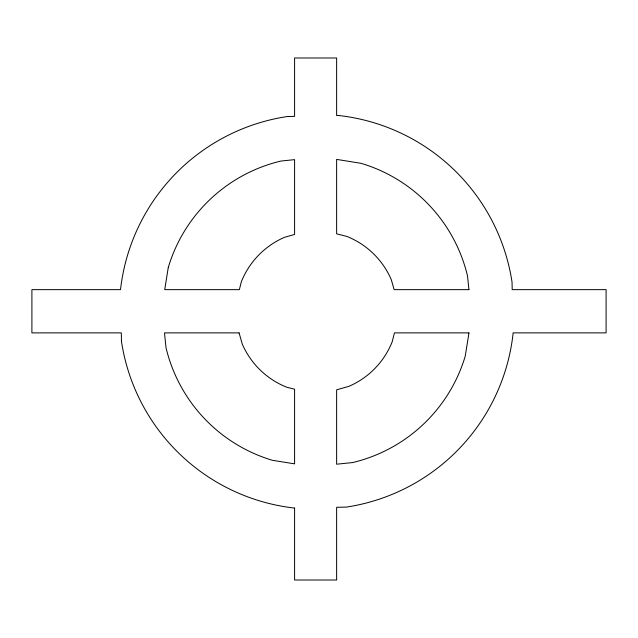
<?xml version="1.0" encoding="UTF-8"?>
<svg xmlns="http://www.w3.org/2000/svg" width="638" height="638" viewBox="0 0 638 638"><rect width="100%" height="100%" fill="white"/><g stroke="black" fill="none" stroke-linecap="round" stroke-linejoin="round"><path stroke-width="0.96" d="M121.467 341.402L121.3 332.884L31.9 332.884L31.9 289.644L120.518 289.644A197.421 197.421 0 0 1 287.172 116.555L294.596 116.371L294.596 57.986L336.633 57.986L336.633 115.558L338.722 115.51A197.517 197.517 0 0 1 512.051 282.219L512.194 289.644L606.1 289.644L606.1 332.884L513.04 332.884L513.056 333.77A197.517 197.517 0 0 1 346.354 507.098L336.633 507.29L336.633 580.014L294.596 580.014L294.596 508.055M294.628 508.087A197.517 197.517 0 0 1 121.459 341.322M168.273 267.481L164.716 289.644L239.354 289.644L241.316 281.852A81.17 81.17 0 0 1 284.596 237.28L294.596 234.449L294.596 159.644L280.903 161.055A154.962 154.962 0 0 0 168.273 267.481M468.978 332.884L465.246 356.132A154.962 154.962 0 0 1 352.615 462.566L336.633 464.209L336.633 389.826L348.922 386.333A81.17 81.17 0 0 0 392.203 341.761L394.444 332.884L468.978 332.884M468.93 289.644L394.125 289.644L391.285 279.643A81.17 81.17 0 0 0 346.713 236.371L336.633 233.827L336.633 159.396L361.084 163.32A154.962 154.962 0 0 1 467.518 275.951L468.93 289.644M239.09 332.884L164.484 332.884L166.008 347.67A154.962 154.962 0 0 0 272.434 460.301L294.596 463.858L294.596 389.212L286.805 387.25A81.17 81.17 0 0 1 242.233 343.97L239.09 332.884"/></g></svg>
